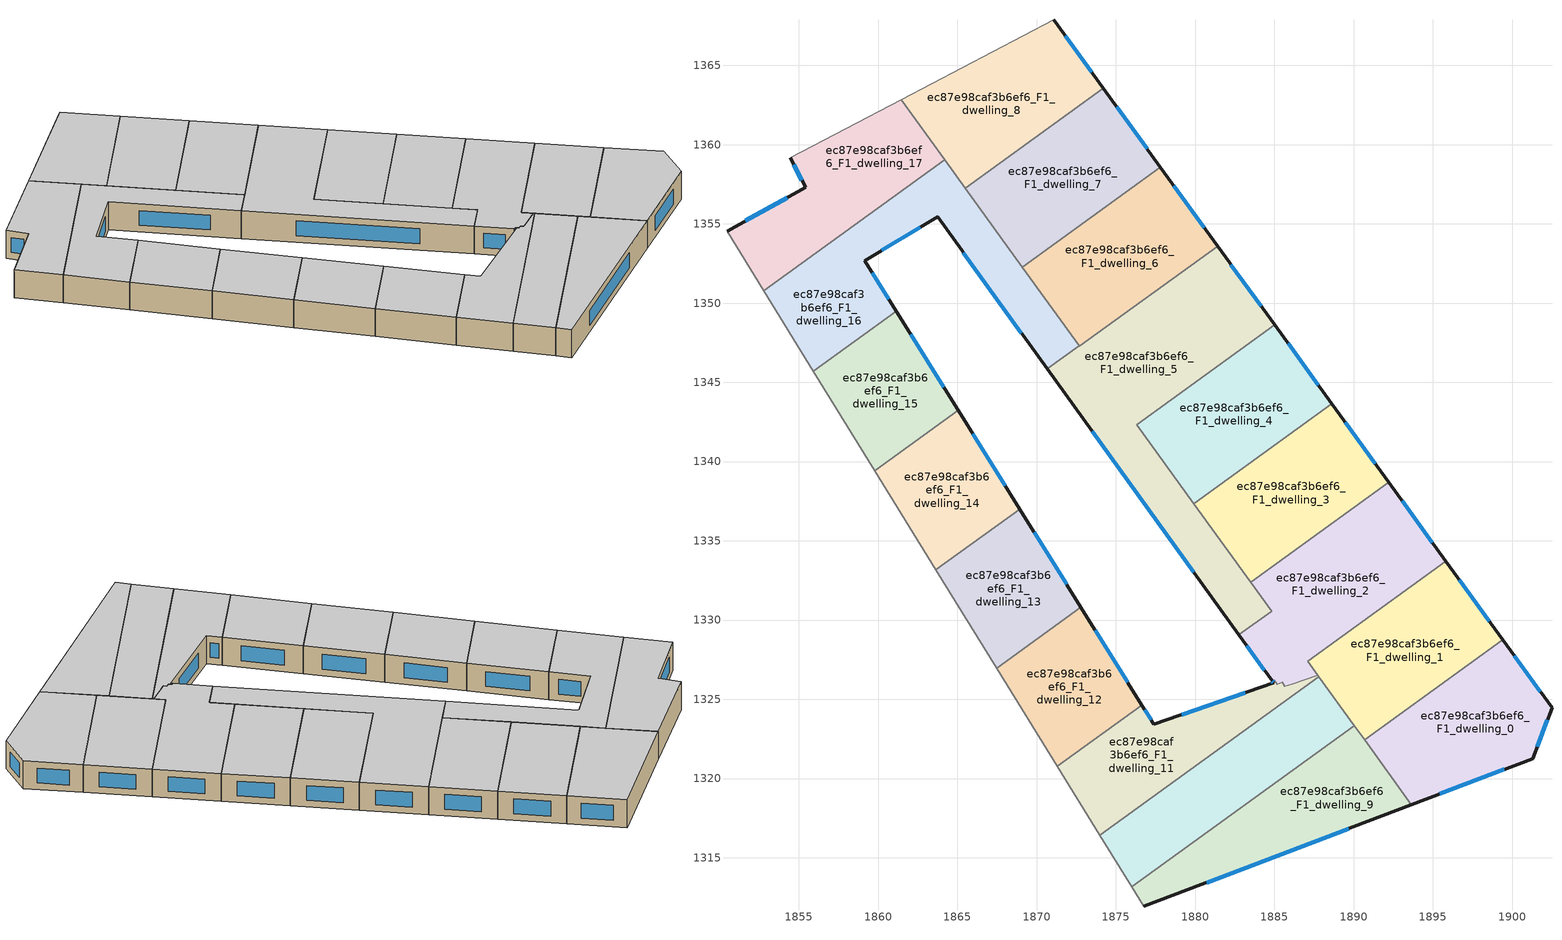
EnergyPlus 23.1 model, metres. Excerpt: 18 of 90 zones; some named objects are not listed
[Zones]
ec87e98caf3b6ef6_F1_dwelling_0
 floor to ec87e98caf3b6ef6_F0_dwelling_0 (EU_floor_Construction): 1899.42,1328.74 1902.52,1324.46 1901.3,1321.26 1893.65,1318.35 1890.7,1322.43 z3
 wall outside (EU_wall_Construction): 1893.65,1318.35 1901.3,1321.26 1902.52,1324.46 1899.42,1328.74 z3:6
 wall to ec87e98caf3b6ef6_F1_dwelling_1 (EU_wall_Construction): 1899.42,1328.74 1890.7,1322.43 z3:6
 wall to ec87e98caf3b6ef6_F1_dwelling_9 (EU_wall_Construction): 1890.7,1322.43 1893.65,1318.35 z3:6
 window (EU_Window_Construction): 1901.79,1325.46 1900.15,1327.74 / 1901.59,1322.01 1902.24,1323.71 / 1895.45,1319.04 1899.5,1320.58 z3.7:5.3
 ceiling to ec87e98caf3b6ef6_F2_dwelling_0 (EU_floor_Construction): 1901.3,1321.26 1902.52,1324.46 1899.42,1328.74 1890.7,1322.43 1893.65,1318.35 z6
ec87e98caf3b6ef6_F1_dwelling_1
 floor to ec87e98caf3b6ef6_F0_dwelling_1 (EU_floor_Construction): 1895.82,1333.71 1899.42,1328.74 1890.7,1322.43 1887.1,1327.4 z3
 wall outside (EU_wall_Construction): 1899.42,1328.74 1895.82,1333.71 z3:6
 wall to ec87e98caf3b6ef6_F1_dwelling_2 (EU_wall_Construction): 1895.82,1333.71 1887.1,1327.4 1887.73,1326.53 z3:6
 wall to ec87e98caf3b6ef6_F1_dwelling_10 (EU_wall_Construction): 1887.8,1326.44 1890.06,1323.33 z3:6
 wall to ec87e98caf3b6ef6_F1_dwelling_11 (EU_wall_Construction): 1887.73,1326.53 1887.8,1326.44 z3:6
 wall to ec87e98caf3b6ef6_F1_dwelling_9 (EU_wall_Construction): 1890.05,1323.33 1890.7,1322.43 z3:6
 window (EU_Window_Construction): 1898.57,1329.91 1896.67,1332.55 z3.7:5.3
 ceiling to ec87e98caf3b6ef6_F2_dwelling_1 (EU_floor_Construction): 1899.42,1328.74 1895.82,1333.71 1887.1,1327.4 1890.7,1322.43 z6
ec87e98caf3b6ef6_F1_dwelling_10
 floor to ec87e98caf3b6ef6_F0_dwelling_10 (EU_floor_Construction): 1887.8,1326.43 1890.05,1323.33 1876.01,1313.16 1873.99,1316.44 z3
 wall to ec87e98caf3b6ef6_F1_dwelling_11 (EU_wall_Construction): 1887.8,1326.43 1873.99,1316.44 z3:6
 wall to ec87e98caf3b6ef6_F1_dwelling_9 (EU_wall_Construction): 1876.01,1313.16 1890.05,1323.33 z3:6
 wall adiabatic (EU_wall_Construction): 1873.99,1316.44 1876.01,1313.16 z3:6
 ceiling to ec87e98caf3b6ef6_F2_dwelling_10 (EU_floor_Construction): 1890.05,1323.33 1887.8,1326.43 1873.99,1316.44 1876.01,1313.16 z6
ec87e98caf3b6ef6_F1_dwelling_11
 floor to ec87e98caf3b6ef6_F0_dwelling_11 (EU_floor_Construction): 1887.73,1326.53 1887.8,1326.43 1873.99,1316.44 1871.31,1320.77 1876.65,1324.63 1877.4,1323.42 1884.95,1326.04 1884.86,1326.16 1885.01,1326.21 1885.19,1325.96 1885.49,1326.06 1885.67,1325.81 1886.1,1325.96 z3
 wall outside (EU_wall_Construction): 1884.86,1326.16 1884.95,1326.04 1877.4,1323.42 1876.65,1324.63 z3:6
 wall to ec87e98caf3b6ef6_F1_dwelling_2 (EU_wall_Construction): 1887.73,1326.53 1886.1,1325.96 1885.67,1325.81 1885.49,1326.06 1885.19,1325.96 1885.01,1326.21 1884.86,1326.16 z3:6
 wall adiabatic (EU_wall_Construction): 1871.31,1320.77 1873.99,1316.44 z3:6
 wall to ec87e98caf3b6ef6_F1_dwelling_12 (EU_wall_Construction): 1876.65,1324.63 1871.31,1320.77 z3:6
 window (EU_Window_Construction): 1883.18,1325.42 1879.18,1324.04 / 1884.88,1326.13 1884.93,1326.07 / 1877.23,1323.71 1876.83,1324.35 z3.7:5.3
 ceiling to ec87e98caf3b6ef6_F2_dwelling_11 (EU_floor_Construction): 1885.67,1325.81 1885.49,1326.06 1885.19,1325.96 1885.01,1326.21 1884.86,1326.16 1884.95,1326.04 1877.4,1323.42 1876.65,1324.63 1871.31,1320.77 1873.99,1316.44 1887.8,1326.43 1887.73,1326.53 1886.1,1325.96 z6
ec87e98caf3b6ef6_F1_dwelling_12
 floor to ec87e98caf3b6ef6_F0_dwelling_12 (EU_floor_Construction): 1872.8,1330.8 1876.65,1324.63 1871.31,1320.77 1867.49,1326.96 z3
 wall outside (EU_wall_Construction): 1876.65,1324.63 1872.8,1330.8 z3:6
 wall adiabatic (EU_wall_Construction): 1867.49,1326.96 1871.31,1320.77 z3:6
 wall to ec87e98caf3b6ef6_F1_dwelling_13 (EU_wall_Construction): 1872.8,1330.8 1867.49,1326.96 z3:6
 window (EU_Window_Construction): 1875.75,1326.08 1873.71,1329.35 z3.7:5.3
 ceiling to ec87e98caf3b6ef6_F2_dwelling_12 (EU_floor_Construction): 1876.65,1324.63 1872.8,1330.8 1867.49,1326.96 1871.31,1320.77 z6
ec87e98caf3b6ef6_F1_dwelling_13
 floor to ec87e98caf3b6ef6_F0_dwelling_13 (EU_floor_Construction): 1868.94,1337 1872.8,1330.8 1867.49,1326.96 1863.65,1333.18 z3
 wall outside (EU_wall_Construction): 1872.8,1330.8 1868.94,1337 z3:6
 wall adiabatic (EU_wall_Construction): 1863.65,1333.18 1867.49,1326.96 z3:6
 wall to ec87e98caf3b6ef6_F1_dwelling_14 (EU_wall_Construction): 1868.94,1337 1863.65,1333.18 z3:6
 window (EU_Window_Construction): 1871.89,1332.26 1869.84,1335.55 z3.7:5.3
 ceiling to ec87e98caf3b6ef6_F2_dwelling_13 (EU_floor_Construction): 1872.8,1330.8 1868.94,1337 1863.65,1333.18 1867.49,1326.96 z6
ec87e98caf3b6ef6_F1_dwelling_14
 floor to ec87e98caf3b6ef6_F0_dwelling_14 (EU_floor_Construction): 1865.05,1343.23 1868.94,1337 1863.65,1333.18 1859.79,1339.43 z3
 wall outside (EU_wall_Construction): 1868.94,1337 1865.05,1343.23 z3:6
 wall adiabatic (EU_wall_Construction): 1859.79,1339.43 1863.65,1333.18 z3:6
 wall to ec87e98caf3b6ef6_F1_dwelling_15 (EU_wall_Construction): 1865.05,1343.23 1859.79,1339.43 z3:6
 window (EU_Window_Construction): 1868.02,1338.47 1865.96,1341.77 z3.7:5.3
 ceiling to ec87e98caf3b6ef6_F2_dwelling_14 (EU_floor_Construction): 1868.94,1337 1865.05,1343.23 1859.79,1339.43 1863.65,1333.18 z6
ec87e98caf3b6ef6_F1_dwelling_15
 floor to ec87e98caf3b6ef6_F0_dwelling_15 (EU_floor_Construction): 1861.14,1349.5 1865.05,1343.23 1859.79,1339.43 1855.91,1345.71 z3
 wall outside (EU_wall_Construction): 1865.05,1343.23 1861.14,1349.5 z3:6
 wall adiabatic (EU_wall_Construction): 1855.91,1345.71 1859.79,1339.43 z3:6
 wall to ec87e98caf3b6ef6_F1_dwelling_16 (EU_wall_Construction): 1861.14,1349.5 1855.91,1345.71 z3:6
 window (EU_Window_Construction): 1864.13,1344.71 1862.06,1348.03 z3.7:5.3
 ceiling to ec87e98caf3b6ef6_F2_dwelling_15 (EU_floor_Construction): 1865.05,1343.23 1861.14,1349.5 1855.91,1345.71 1859.79,1339.43 z6
ec87e98caf3b6ef6_F1_dwelling_16
 floor to ec87e98caf3b6ef6_F0_dwelling_16 (EU_floor_Construction): 1864.19,1359.06 1872.7,1347.31 1870.67,1345.84 1863.75,1355.44 1859.16,1352.67 1861.14,1349.5 1855.91,1345.71 1852.77,1350.79 z3
 wall outside (EU_wall_Construction): 1861.14,1349.5 1859.16,1352.67 1863.75,1355.44 1870.67,1345.84 z3:6
 wall adiabatic (EU_wall_Construction): 1852.77,1350.79 1855.91,1345.71 z3:6
 wall to ec87e98caf3b6ef6_F1_dwelling_17 (EU_wall_Construction): 1864.19,1359.06 1852.77,1350.79 z3:6
 wall to ec87e98caf3b6ef6_F1_dwelling_5 (EU_wall_Construction): 1870.67,1345.84 1872.7,1347.31 z3:6
 wall to ec87e98caf3b6ef6_F1_dwelling_7 (EU_wall_Construction): 1869.11,1352.27 1865.51,1357.24 z3:6
 wall to ec87e98caf3b6ef6_F1_dwelling_8 (EU_wall_Construction): 1865.51,1357.24 1864.19,1359.06 z3:6
 wall to ec87e98caf3b6ef6_F1_dwelling_6 (EU_wall_Construction): 1872.7,1347.31 1869.11,1352.27 z3:6
 window (EU_Window_Construction): 1860.24,1353.32 1862.67,1354.79 / 1860.68,1350.24 1859.63,1351.93 / 1865.38,1353.19 1869.05,1348.1 z3.7:5.3
 ceiling to ec87e98caf3b6ef6_F2_dwelling_16 (EU_floor_Construction): 1872.7,1347.31 1864.19,1359.06 1852.77,1350.79 1855.91,1345.71 1861.14,1349.5 1859.16,1352.67 1863.75,1355.44 1870.67,1345.84 z6
ec87e98caf3b6ef6_F1_dwelling_17
 floor to ec87e98caf3b6ef6_F0_dwelling_17 (EU_floor_Construction): 1861.45,1362.84 1864.19,1359.06 1852.77,1350.79 1850.47,1354.53 1855.43,1357.32 1854.45,1359.16 z3
 wall outside (EU_wall_Construction): 1854.45,1359.16 1855.43,1357.32 1850.47,1354.53 z3:6
 wall adiabatic (EU_wall_Construction): 1861.45,1362.84 1854.45,1359.16 / 1850.47,1354.53 1852.77,1350.79 z3:6
 wall to ec87e98caf3b6ef6_F1_dwelling_8 (EU_wall_Construction): 1864.19,1359.06 1861.45,1362.84 z3:6
 window (EU_Window_Construction): 1854.26,1356.66 1851.63,1355.18 / 1854.68,1358.73 1855.2,1357.75 z3.7:5.3
 ceiling to ec87e98caf3b6ef6_F2_dwelling_17 (EU_floor_Construction): 1864.19,1359.06 1861.45,1362.84 1854.45,1359.16 1855.43,1357.32 1850.47,1354.53 1852.77,1350.79 z6
ec87e98caf3b6ef6_F1_dwelling_2
 floor to ec87e98caf3b6ef6_F0_dwelling_2 (EU_floor_Construction): 1892.22,1338.68 1895.82,1333.71 1887.1,1327.4 1887.73,1326.53 1886.1,1325.96 1885.67,1325.81 1885.49,1326.06 1885.19,1325.96 1885.01,1326.21 1884.86,1326.16 1882.77,1329.06 1884.83,1330.55 1883.51,1332.38 z3
 wall outside (EU_wall_Construction): 1882.77,1329.06 1884.86,1326.16 / 1895.82,1333.71 1892.22,1338.68 z3:6
 wall to ec87e98caf3b6ef6_F1_dwelling_5 (EU_wall_Construction): 1883.51,1332.38 1884.83,1330.55 1882.77,1329.06 z3:6
 wall to ec87e98caf3b6ef6_F1_dwelling_3 (EU_wall_Construction): 1892.22,1338.68 1883.51,1332.38 z3:6
 window (EU_Window_Construction): 1883.26,1328.38 1884.37,1326.84 / 1894.97,1334.88 1893.07,1337.52 z3.7:5.3
 ceiling to ec87e98caf3b6ef6_F2_dwelling_2 (EU_floor_Construction): 1895.82,1333.71 1892.22,1338.68 1883.51,1332.38 1884.83,1330.55 1882.77,1329.06 1884.86,1326.16 1885.01,1326.21 1885.19,1325.96 1885.49,1326.06 1885.67,1325.81 1886.1,1325.96 1887.73,1326.53 1887.1,1327.4 z6
ec87e98caf3b6ef6_F1_dwelling_3
 floor to ec87e98caf3b6ef6_F0_dwelling_3 (EU_floor_Construction): 1888.62,1343.66 1892.22,1338.68 1883.51,1332.38 1879.91,1337.35 z3
 wall outside (EU_wall_Construction): 1892.22,1338.68 1888.62,1343.66 z3:6
 wall to ec87e98caf3b6ef6_F1_dwelling_4 (EU_wall_Construction): 1888.62,1343.66 1879.91,1337.35 z3:6
 wall to ec87e98caf3b6ef6_F1_dwelling_5 (EU_wall_Construction): 1879.91,1337.35 1883.5,1332.38 z3:6
 window (EU_Window_Construction): 1891.37,1339.85 1889.47,1342.49 z3.7:5.3
 ceiling to ec87e98caf3b6ef6_F2_dwelling_3 (EU_floor_Construction): 1892.22,1338.68 1888.62,1343.66 1879.91,1337.35 1883.51,1332.38 z6
ec87e98caf3b6ef6_F1_dwelling_4
 floor to ec87e98caf3b6ef6_F0_dwelling_4 (EU_floor_Construction): 1885.02,1348.63 1888.62,1343.66 1879.91,1337.35 1876.31,1342.32 z3
 wall outside (EU_wall_Construction): 1888.62,1343.66 1885.02,1348.63 z3:6
 wall to ec87e98caf3b6ef6_F1_dwelling_5 (EU_wall_Construction): 1885.02,1348.63 1876.31,1342.32 1879.91,1337.35 z3:6
 window (EU_Window_Construction): 1887.78,1344.82 1885.87,1347.46 z3.7:5.3
 ceiling to ec87e98caf3b6ef6_F2_dwelling_4 (EU_floor_Construction): 1888.62,1343.66 1885.02,1348.63 1876.31,1342.32 1879.91,1337.35 z6
ec87e98caf3b6ef6_F1_dwelling_5
 floor to ec87e98caf3b6ef6_F0_dwelling_5 (EU_floor_Construction): 1881.42,1353.6 1885.02,1348.63 1876.31,1342.32 1884.83,1330.55 1882.77,1329.06 1870.67,1345.84 1872.7,1347.31 1872.71,1347.29 z3
 wall outside (EU_wall_Construction): 1885.02,1348.63 1881.42,1353.6 / 1870.67,1345.84 1882.77,1329.06 z3:6
 wall to ec87e98caf3b6ef6_F1_dwelling_6 (EU_wall_Construction): 1881.42,1353.6 1872.71,1347.29 1872.7,1347.31 z3:6
 window (EU_Window_Construction): 1884.18,1349.79 1882.27,1352.43 / 1873.51,1341.9 1879.93,1333 z3.7:5.3
 ceiling to ec87e98caf3b6ef6_F2_dwelling_5 (EU_floor_Construction): 1884.83,1330.55 1876.31,1342.32 1885.02,1348.63 1881.42,1353.6 1872.71,1347.29 1872.7,1347.31 1870.67,1345.84 1882.77,1329.06 z6
ec87e98caf3b6ef6_F1_dwelling_6
 floor to ec87e98caf3b6ef6_F0_dwelling_6 (EU_floor_Construction): 1877.82,1358.57 1881.42,1353.6 1872.71,1347.29 1869.11,1352.27 z3
 wall outside (EU_wall_Construction): 1881.42,1353.6 1877.82,1358.57 z3:6
 wall to ec87e98caf3b6ef6_F1_dwelling_7 (EU_wall_Construction): 1877.82,1358.57 1869.11,1352.27 z3:6
 window (EU_Window_Construction): 1880.57,1354.77 1878.66,1357.4 z3.7:5.3
 ceiling to ec87e98caf3b6ef6_F2_dwelling_6 (EU_floor_Construction): 1881.42,1353.6 1877.82,1358.57 1869.11,1352.27 1872.71,1347.29 z6
ec87e98caf3b6ef6_F1_dwelling_7
 floor to ec87e98caf3b6ef6_F0_dwelling_7 (EU_floor_Construction): 1874.22,1363.54 1877.82,1358.57 1869.11,1352.27 1865.51,1357.24 z3
 wall outside (EU_wall_Construction): 1877.82,1358.57 1874.22,1363.54 z3:6
 wall to ec87e98caf3b6ef6_F1_dwelling_8 (EU_wall_Construction): 1874.22,1363.54 1865.51,1357.24 z3:6
 window (EU_Window_Construction): 1876.97,1359.74 1875.06,1362.38 z3.7:5.3
 ceiling to ec87e98caf3b6ef6_F2_dwelling_7 (EU_floor_Construction): 1877.82,1358.57 1874.22,1363.54 1865.51,1357.24 1869.11,1352.27 z6
ec87e98caf3b6ef6_F1_dwelling_8
 floor to ec87e98caf3b6ef6_F0_dwelling_8 (EU_floor_Construction): 1871.07,1367.89 1874.22,1363.54 1865.51,1357.24 1861.45,1362.84 z3
 wall outside (EU_wall_Construction): 1874.22,1363.54 1871.07,1367.89 z3:6
 wall adiabatic (EU_wall_Construction): 1871.07,1367.89 1861.45,1362.84 z3:6
 window (EU_Window_Construction): 1873.48,1364.57 1871.81,1366.87 z3.7:5.3
 ceiling to ec87e98caf3b6ef6_F2_dwelling_8 (EU_floor_Construction): 1874.22,1363.54 1871.07,1367.89 1861.45,1362.84 1865.51,1357.24 z6
ec87e98caf3b6ef6_F1_dwelling_9
 floor to ec87e98caf3b6ef6_F0_dwelling_9 (EU_floor_Construction): 1890.05,1323.33 1893.65,1318.35 1876.77,1311.93 1876.01,1313.16 z3
 wall outside (EU_wall_Construction): 1876.77,1311.93 1893.65,1318.35 z3:6
 wall adiabatic (EU_wall_Construction): 1876.01,1313.16 1876.77,1311.93 z3:6
 window (EU_Window_Construction): 1880.74,1313.44 1889.69,1316.84 z3.7:5.3
 ceiling to ec87e98caf3b6ef6_F2_dwelling_9 (EU_floor_Construction): 1893.65,1318.35 1890.05,1323.33 1876.01,1313.16 1876.77,1311.93 z6
[Building]
EU S2 Campaign: North Axis=0; Terrain=City; Solar Distribution=FullExterior
[Site:Location]
Budapest.Ferenc.Liszt.Intl.AP: Latitude=47.437; Longitude=19.256; Time Zone=1; Elevation=185
[SizingPeriod:WeatherFileDays]
AnnualSizingPeriod: Begin Month=1; Begin Day of Month=1; End Month=12; End Day of Month=31; Day of Week for Start Day=Monday; Use Weather File Daylight Saving Period=No; Use Weather File Rain and Snow Indicators=No
[MATERIAL]
EU_InternalMass_Material: Roughness=MediumRough; Thickness=0.1; Conductivity=1; Density=1800; Specific Heat=900; Thermal Absorptance=0.9; Solar Absorptance=0.7; Visible Absorptance=0.7
[MATERIAL:NOMASS] Roughness=MediumRough; Thermal Absorptance=0.9; Solar Absorptance=0.7; Visible Absorptance=0.7
Name | Thermal Resistance
EU_wall_NoMass | 0.832559
EU_floor_NoMass | 0.872794
[WINDOWMATERIAL:SIMPLEGLAZINGSYSTEM]
EU_Window_SimpleGlazing: UFactor=2.79869; Solar Heat Gain Coefficient=0.75; Visible Transmittance=0.75
[CONSTRUCTION]
EU_wall_Construction: EU_wall_NoMass
EU_floor_Construction: EU_floor_NoMass
EU_Window_Construction: EU_Window_SimpleGlazing
EU_InternalMass_Construction: EU_InternalMass_Material
[ZONE] Type=1; Multiplier=1; Ceiling Height=autocalculate; Floor Area=autocalculate; Part of Total Floor Area=Yes
Name | Volume
ec87e98caf3b6ef6_F1_dwelling_0 | 198.075
ec87e98caf3b6ef6_F1_dwelling_1 | 198.097
ec87e98caf3b6ef6_F1_dwelling_10 | 198.062
ec87e98caf3b6ef6_F1_dwelling_11 | 163.71
ec87e98caf3b6ef6_F1_dwelling_12 | 143.034
ec87e98caf3b6ef6_F1_dwelling_13 | 143.03
ec87e98caf3b6ef6_F1_dwelling_14 | 143.071
ec87e98caf3b6ef6_F1_dwelling_15 | 143.099
ec87e98caf3b6ef6_F1_dwelling_16 | 261.92
ec87e98caf3b6ef6_F1_dwelling_17 | 198.087
ec87e98caf3b6ef6_F1_dwelling_2 | 232.455
ec87e98caf3b6ef6_F1_dwelling_3 | 198.093
ec87e98caf3b6ef6_F1_dwelling_4 | 198.084
ec87e98caf3b6ef6_F1_dwelling_5 | 354.349
ec87e98caf3b6ef6_F1_dwelling_6 | 198.079
ec87e98caf3b6ef6_F1_dwelling_7 | 198.101
ec87e98caf3b6ef6_F1_dwelling_8 | 198.094
ec87e98caf3b6ef6_F1_dwelling_9 | 198.104
[INTERNALMASS] Construction=EU_InternalMass_Construction
Name | Zone or ZoneList | Surface Area
ec87e98caf3b6ef6_F1_dwelling_0_EU_InternalMass | ec87e98caf3b6ef6_F1_dwelling_0 | 66.0253
ec87e98caf3b6ef6_F1_dwelling_1_EU_InternalMass | ec87e98caf3b6ef6_F1_dwelling_1 | 66.0325
ec87e98caf3b6ef6_F1_dwelling_2_EU_InternalMass | ec87e98caf3b6ef6_F1_dwelling_2 | 77.4875
ec87e98caf3b6ef6_F1_dwelling_3_EU_InternalMass | ec87e98caf3b6ef6_F1_dwelling_3 | 66.0309
ec87e98caf3b6ef6_F1_dwelling_4_EU_InternalMass | ec87e98caf3b6ef6_F1_dwelling_4 | 66.028
ec87e98caf3b6ef6_F1_dwelling_5_EU_InternalMass | ec87e98caf3b6ef6_F1_dwelling_5 | 118.117
ec87e98caf3b6ef6_F1_dwelling_6_EU_InternalMass | ec87e98caf3b6ef6_F1_dwelling_6 | 66.0264
ec87e98caf3b6ef6_F1_dwelling_7_EU_InternalMass | ec87e98caf3b6ef6_F1_dwelling_7 | 66.0335
ec87e98caf3b6ef6_F1_dwelling_8_EU_InternalMass | ec87e98caf3b6ef6_F1_dwelling_8 | 66.0313
ec87e98caf3b6ef6_F1_dwelling_9_EU_InternalMass | ec87e98caf3b6ef6_F1_dwelling_9 | 66.0374
ec87e98caf3b6ef6_F1_dwelling_10_EU_InternalMass | ec87e98caf3b6ef6_F1_dwelling_10 | 66.0205
ec87e98caf3b6ef6_F1_dwelling_11_EU_InternalMass | ec87e98caf3b6ef6_F1_dwelling_11 | 54.5689
ec87e98caf3b6ef6_F1_dwelling_12_EU_InternalMass | ec87e98caf3b6ef6_F1_dwelling_12 | 47.6778
ec87e98caf3b6ef6_F1_dwelling_13_EU_InternalMass | ec87e98caf3b6ef6_F1_dwelling_13 | 47.6768
ec87e98caf3b6ef6_F1_dwelling_14_EU_InternalMass | ec87e98caf3b6ef6_F1_dwelling_14 | 47.6903
ec87e98caf3b6ef6_F1_dwelling_15_EU_InternalMass | ec87e98caf3b6ef6_F1_dwelling_15 | 47.6997
ec87e98caf3b6ef6_F1_dwelling_16_EU_InternalMass | ec87e98caf3b6ef6_F1_dwelling_16 | 87.3117
ec87e98caf3b6ef6_F1_dwelling_17_EU_InternalMass | ec87e98caf3b6ef6_F1_dwelling_17 | 66.0289
[OTHEREQUIPMENT] Fuel Type=Electricity; Design Level Calculation Method=Watts/Area; Power per Zone Floor Area=1; Fraction Latent=0; Fraction Radiant=0; Fraction Lost=0; Carbon Dioxide Generation Rate=0; EndUse Subcategory=EU_Step8_InternalGains
Name | Zone or ZoneList or Space or SpaceList | Schedule
EU_Step8_InternalGain_ec87e98caf3b6ef6_F1_dwelling_0_f000 | ec87e98caf3b6ef6_F1_dwelling_0 | EU_Step8_GainSchedule_ec87e98caf3b6ef6_F1_dwelling_0_f000
EU_Step8_InternalGain_ec87e98caf3b6ef6_F1_dwelling_1_f000 | ec87e98caf3b6ef6_F1_dwelling_1 | EU_Step8_GainSchedule_ec87e98caf3b6ef6_F1_dwelling_1_f000
EU_Step8_InternalGain_ec87e98caf3b6ef6_F1_dwelling_2_f000 | ec87e98caf3b6ef6_F1_dwelling_2 | EU_Step8_GainSchedule_ec87e98caf3b6ef6_F1_dwelling_2_f000
EU_Step8_InternalGain_ec87e98caf3b6ef6_F1_dwelling_3_f000 | ec87e98caf3b6ef6_F1_dwelling_3 | EU_Step8_GainSchedule_ec87e98caf3b6ef6_F1_dwelling_3_f000
EU_Step8_InternalGain_ec87e98caf3b6ef6_F1_dwelling_4_f000 | ec87e98caf3b6ef6_F1_dwelling_4 | EU_Step8_GainSchedule_ec87e98caf3b6ef6_F1_dwelling_4_f000
EU_Step8_InternalGain_ec87e98caf3b6ef6_F1_dwelling_5_f000 | ec87e98caf3b6ef6_F1_dwelling_5 | EU_Step8_GainSchedule_ec87e98caf3b6ef6_F1_dwelling_5_f000
EU_Step8_InternalGain_ec87e98caf3b6ef6_F1_dwelling_6_f000 | ec87e98caf3b6ef6_F1_dwelling_6 | EU_Step8_GainSchedule_ec87e98caf3b6ef6_F1_dwelling_6_f000
EU_Step8_InternalGain_ec87e98caf3b6ef6_F1_dwelling_7_f000 | ec87e98caf3b6ef6_F1_dwelling_7 | EU_Step8_GainSchedule_ec87e98caf3b6ef6_F1_dwelling_7_f000
EU_Step8_InternalGain_ec87e98caf3b6ef6_F1_dwelling_8_f000 | ec87e98caf3b6ef6_F1_dwelling_8 | EU_Step8_GainSchedule_ec87e98caf3b6ef6_F1_dwelling_8_f000
EU_Step8_InternalGain_ec87e98caf3b6ef6_F1_dwelling_9_f000 | ec87e98caf3b6ef6_F1_dwelling_9 | EU_Step8_GainSchedule_ec87e98caf3b6ef6_F1_dwelling_9_f000
EU_Step8_InternalGain_ec87e98caf3b6ef6_F1_dwelling_10_f000 | ec87e98caf3b6ef6_F1_dwelling_10 | EU_Step8_GainSchedule_ec87e98caf3b6ef6_F1_dwelling_10_f000
EU_Step8_InternalGain_ec87e98caf3b6ef6_F1_dwelling_11_f000 | ec87e98caf3b6ef6_F1_dwelling_11 | EU_Step8_GainSchedule_ec87e98caf3b6ef6_F1_dwelling_11_f000
EU_Step8_InternalGain_ec87e98caf3b6ef6_F1_dwelling_12_f000 | ec87e98caf3b6ef6_F1_dwelling_12 | EU_Step8_GainSchedule_ec87e98caf3b6ef6_F1_dwelling_12_f000
EU_Step8_InternalGain_ec87e98caf3b6ef6_F1_dwelling_13_f000 | ec87e98caf3b6ef6_F1_dwelling_13 | EU_Step8_GainSchedule_ec87e98caf3b6ef6_F1_dwelling_13_f000
EU_Step8_InternalGain_ec87e98caf3b6ef6_F1_dwelling_14_f000 | ec87e98caf3b6ef6_F1_dwelling_14 | EU_Step8_GainSchedule_ec87e98caf3b6ef6_F1_dwelling_14_f000
EU_Step8_InternalGain_ec87e98caf3b6ef6_F1_dwelling_15_f000 | ec87e98caf3b6ef6_F1_dwelling_15 | EU_Step8_GainSchedule_ec87e98caf3b6ef6_F1_dwelling_15_f000
EU_Step8_InternalGain_ec87e98caf3b6ef6_F1_dwelling_16_f000 | ec87e98caf3b6ef6_F1_dwelling_16 | EU_Step8_GainSchedule_ec87e98caf3b6ef6_F1_dwelling_16_f000
EU_Step8_InternalGain_ec87e98caf3b6ef6_F1_dwelling_17_f000 | ec87e98caf3b6ef6_F1_dwelling_17 | EU_Step8_GainSchedule_ec87e98caf3b6ef6_F1_dwelling_17_f000
[ZONEVENTILATION:DESIGNFLOWRATE] Schedule=EU_AlwaysOn; Design Flow Rate Calculation Method=AirChanges/Hour; Air Changes per Hour=0.475469; Ventilation Type=Natural; Fan Pressure Rise=0; Fan Total Efficiency=1; Constant Term Coefficient=1; Temperature Term Coefficient=0; Velocity Term Coefficient=0; Velocity Squared Term Coefficient=0; Minimum Indoor Temperature=-100; Maximum Indoor Temperature=100; Delta Temperature=-100; Minimum Outdoor Temperature=-100; Maximum Outdoor Temperature=100; Maximum Wind Speed=40
Name | Zone or ZoneList or Space or SpaceList
EU_ConstantAir_ec87e98caf3b6ef6_F1_dwelling_0 | ec87e98caf3b6ef6_F1_dwelling_0
EU_ConstantAir_ec87e98caf3b6ef6_F1_dwelling_1 | ec87e98caf3b6ef6_F1_dwelling_1
EU_ConstantAir_ec87e98caf3b6ef6_F1_dwelling_2 | ec87e98caf3b6ef6_F1_dwelling_2
EU_ConstantAir_ec87e98caf3b6ef6_F1_dwelling_3 | ec87e98caf3b6ef6_F1_dwelling_3
EU_ConstantAir_ec87e98caf3b6ef6_F1_dwelling_4 | ec87e98caf3b6ef6_F1_dwelling_4
EU_ConstantAir_ec87e98caf3b6ef6_F1_dwelling_5 | ec87e98caf3b6ef6_F1_dwelling_5
EU_ConstantAir_ec87e98caf3b6ef6_F1_dwelling_6 | ec87e98caf3b6ef6_F1_dwelling_6
EU_ConstantAir_ec87e98caf3b6ef6_F1_dwelling_7 | ec87e98caf3b6ef6_F1_dwelling_7
EU_ConstantAir_ec87e98caf3b6ef6_F1_dwelling_8 | ec87e98caf3b6ef6_F1_dwelling_8
EU_ConstantAir_ec87e98caf3b6ef6_F1_dwelling_9 | ec87e98caf3b6ef6_F1_dwelling_9
EU_ConstantAir_ec87e98caf3b6ef6_F1_dwelling_10 | ec87e98caf3b6ef6_F1_dwelling_10
EU_ConstantAir_ec87e98caf3b6ef6_F1_dwelling_11 | ec87e98caf3b6ef6_F1_dwelling_11
EU_ConstantAir_ec87e98caf3b6ef6_F1_dwelling_12 | ec87e98caf3b6ef6_F1_dwelling_12
EU_ConstantAir_ec87e98caf3b6ef6_F1_dwelling_13 | ec87e98caf3b6ef6_F1_dwelling_13
EU_ConstantAir_ec87e98caf3b6ef6_F1_dwelling_14 | ec87e98caf3b6ef6_F1_dwelling_14
EU_ConstantAir_ec87e98caf3b6ef6_F1_dwelling_15 | ec87e98caf3b6ef6_F1_dwelling_15
EU_ConstantAir_ec87e98caf3b6ef6_F1_dwelling_16 | ec87e98caf3b6ef6_F1_dwelling_16
EU_ConstantAir_ec87e98caf3b6ef6_F1_dwelling_17 | ec87e98caf3b6ef6_F1_dwelling_17
[HVACTEMPLATE:ZONE:IDEALLOADSAIRSYSTEM] System Availability Schedule=EU_AlwaysOn; Maximum Heating Supply Air Temperature=50; Minimum Cooling Supply Air Temperature=13; Maximum Heating Supply Air Humidity Ratio=0.0156; Minimum Cooling Supply Air Humidity Ratio=0.0077; Heating Limit=NoLimit; Cooling Limit=NoLimit; Heating Availability Schedule=EU_AlwaysOn; Cooling Availability Schedule=EU_CoolingOff; Dehumidification Control Type=ConstantSensibleHeatRatio; Cooling Sensible Heat Ratio=0.7; Dehumidification Setpoint=60; Humidification Control Type=None; Humidification Setpoint=30; Outdoor Air Method=None; Outdoor Air Flow Rate per Person=0.00944; Outdoor Air Flow Rate per Zone Floor Area=0; Outdoor Air Flow Rate per Zone=0; Demand Controlled Ventilation Type=None; Outdoor Air Economizer Type=NoEconomizer; Heat Recovery Type=None; Sensible Heat Recovery Effectiveness=0.7; Latent Heat Recovery Effectiveness=0.65
Name | Template Thermostat
ec87e98caf3b6ef6_F1_dwelling_0 | EU_HeatOnly_ec87e98caf3b6ef6_F1_dwelling_0
ec87e98caf3b6ef6_F1_dwelling_1 | EU_HeatOnly_ec87e98caf3b6ef6_F1_dwelling_1
ec87e98caf3b6ef6_F1_dwelling_2 | EU_HeatOnly_ec87e98caf3b6ef6_F1_dwelling_2
ec87e98caf3b6ef6_F1_dwelling_3 | EU_HeatOnly_ec87e98caf3b6ef6_F1_dwelling_3
ec87e98caf3b6ef6_F1_dwelling_4 | EU_HeatOnly_ec87e98caf3b6ef6_F1_dwelling_4
ec87e98caf3b6ef6_F1_dwelling_5 | EU_HeatOnly_ec87e98caf3b6ef6_F1_dwelling_5
ec87e98caf3b6ef6_F1_dwelling_6 | EU_HeatOnly_ec87e98caf3b6ef6_F1_dwelling_6
ec87e98caf3b6ef6_F1_dwelling_7 | EU_HeatOnly_ec87e98caf3b6ef6_F1_dwelling_7
ec87e98caf3b6ef6_F1_dwelling_8 | EU_HeatOnly_ec87e98caf3b6ef6_F1_dwelling_8
ec87e98caf3b6ef6_F1_dwelling_9 | EU_HeatOnly_ec87e98caf3b6ef6_F1_dwelling_9
ec87e98caf3b6ef6_F1_dwelling_10 | EU_HeatOnly_ec87e98caf3b6ef6_F1_dwelling_10
ec87e98caf3b6ef6_F1_dwelling_11 | EU_HeatOnly_ec87e98caf3b6ef6_F1_dwelling_11
ec87e98caf3b6ef6_F1_dwelling_12 | EU_HeatOnly_ec87e98caf3b6ef6_F1_dwelling_12
ec87e98caf3b6ef6_F1_dwelling_13 | EU_HeatOnly_ec87e98caf3b6ef6_F1_dwelling_13
ec87e98caf3b6ef6_F1_dwelling_14 | EU_HeatOnly_ec87e98caf3b6ef6_F1_dwelling_14
ec87e98caf3b6ef6_F1_dwelling_15 | EU_HeatOnly_ec87e98caf3b6ef6_F1_dwelling_15
ec87e98caf3b6ef6_F1_dwelling_16 | EU_HeatOnly_ec87e98caf3b6ef6_F1_dwelling_16
ec87e98caf3b6ef6_F1_dwelling_17 | EU_HeatOnly_ec87e98caf3b6ef6_F1_dwelling_17
[SIZING:ZONE] Zone Cooling Design Supply Air Temperature Input Method=SupplyAirTemperature; Zone Cooling Design Supply Air Temperature=13; Zone Heating Design Supply Air Temperature Input Method=SupplyAirTemperature; Zone Heating Design Supply Air Temperature=50; Zone Cooling Design Supply Air Humidity Ratio=0.008; Zone Heating Design Supply Air Humidity Ratio=0.008; Cooling Design Air Flow Method=DesignDay; Cooling Design Air Flow Rate=0; Cooling Minimum Air Flow per Zone Floor Area=0.000762; Cooling Minimum Air Flow=0; Cooling Minimum Air Flow Fraction=0.2; Heating Design Air Flow Method=DesignDay; Heating Design Air Flow Rate=0; Heating Maximum Air Flow per Zone Floor Area=0.002032; Heating Maximum Air Flow=0.141576; Heating Maximum Air Flow Fraction=0.3; Account for Dedicated Outdoor Air System=No; Dedicated Outdoor Air System Control Strategy=NeutralSupplyAir; Dedicated Outdoor Air Low Setpoint Temperature for Design=autosize; Dedicated Outdoor Air High Setpoint Temperature for Design=autosize; Zone Load Sizing Method=Sensible Load Only No Latent Load; Zone Latent Cooling Design Supply Air Humidity Ratio Input Method=HumidityRatioDifference; Zone Cooling Design Supply Air Humidity Ratio Difference=0.005; Zone Latent Heating Design Supply Air Humidity Ratio Input Method=HumidityRatioDifference; Zone Humidification Design Supply Air Humidity Ratio Difference=0.005
ec87e98caf3b6ef6_F1_dwelling_0; ec87e98caf3b6ef6_F1_dwelling_1; ec87e98caf3b6ef6_F1_dwelling_2; ec87e98caf3b6ef6_F1_dwelling_3; ec87e98caf3b6ef6_F1_dwelling_4; ec87e98caf3b6ef6_F1_dwelling_5; ec87e98caf3b6ef6_F1_dwelling_6; ec87e98caf3b6ef6_F1_dwelling_7; ec87e98caf3b6ef6_F1_dwelling_8; ec87e98caf3b6ef6_F1_dwelling_9; ec87e98caf3b6ef6_F1_dwelling_10; ec87e98caf3b6ef6_F1_dwelling_11; ec87e98caf3b6ef6_F1_dwelling_12; ec87e98caf3b6ef6_F1_dwelling_13; ec87e98caf3b6ef6_F1_dwelling_14; ec87e98caf3b6ef6_F1_dwelling_15; ec87e98caf3b6ef6_F1_dwelling_16; ec87e98caf3b6ef6_F1_dwelling_17
[SCHEDULE:CONSTANT]
Name | Hourly Value
EU_AlwaysOn | 1
EU_CoolingOff | 0
[SCHEDULE:FILE] Column Number=1; Rows to Skip at Top=0; Number of Hours of Data=8760; Column Separator=Comma; Interpolate to Timestep=No; Minutes per Item=60; Adjust Schedule for Daylight Savings=Yes
Name | File
EU_Step8_GainSchedule_ec87e98caf3b6ef6_F1_dwelling_0_f000 | ../../schedules/ec87e98caf3b6ef6/ec87e98caf3b6ef6_F1_dwelling_0_f000_gain.csv
EU_Step8_GainSchedule_ec87e98caf3b6ef6_F1_dwelling_1_f000 | ../../schedules/ec87e98caf3b6ef6/ec87e98caf3b6ef6_F1_dwelling_1_f000_gain.csv
EU_Step8_GainSchedule_ec87e98caf3b6ef6_F1_dwelling_2_f000 | ../../schedules/ec87e98caf3b6ef6/ec87e98caf3b6ef6_F1_dwelling_2_f000_gain.csv
EU_Step8_GainSchedule_ec87e98caf3b6ef6_F1_dwelling_3_f000 | ../../schedules/ec87e98caf3b6ef6/ec87e98caf3b6ef6_F1_dwelling_3_f000_gain.csv
EU_Step8_GainSchedule_ec87e98caf3b6ef6_F1_dwelling_4_f000 | ../../schedules/ec87e98caf3b6ef6/ec87e98caf3b6ef6_F1_dwelling_4_f000_gain.csv
EU_Step8_GainSchedule_ec87e98caf3b6ef6_F1_dwelling_5_f000 | ../../schedules/ec87e98caf3b6ef6/ec87e98caf3b6ef6_F1_dwelling_5_f000_gain.csv
EU_Step8_GainSchedule_ec87e98caf3b6ef6_F1_dwelling_6_f000 | ../../schedules/ec87e98caf3b6ef6/ec87e98caf3b6ef6_F1_dwelling_6_f000_gain.csv
EU_Step8_GainSchedule_ec87e98caf3b6ef6_F1_dwelling_7_f000 | ../../schedules/ec87e98caf3b6ef6/ec87e98caf3b6ef6_F1_dwelling_7_f000_gain.csv
EU_Step8_GainSchedule_ec87e98caf3b6ef6_F1_dwelling_8_f000 | ../../schedules/ec87e98caf3b6ef6/ec87e98caf3b6ef6_F1_dwelling_8_f000_gain.csv
EU_Step8_GainSchedule_ec87e98caf3b6ef6_F1_dwelling_9_f000 | ../../schedules/ec87e98caf3b6ef6/ec87e98caf3b6ef6_F1_dwelling_9_f000_gain.csv
EU_Step8_GainSchedule_ec87e98caf3b6ef6_F1_dwelling_10_f000 | ../../schedules/ec87e98caf3b6ef6/ec87e98caf3b6ef6_F1_dwelling_10_f000_gain.csv
EU_Step8_GainSchedule_ec87e98caf3b6ef6_F1_dwelling_11_f000 | ../../schedules/ec87e98caf3b6ef6/ec87e98caf3b6ef6_F1_dwelling_11_f000_gain.csv
EU_Step8_GainSchedule_ec87e98caf3b6ef6_F1_dwelling_12_f000 | ../../schedules/ec87e98caf3b6ef6/ec87e98caf3b6ef6_F1_dwelling_12_f000_gain.csv
EU_Step8_GainSchedule_ec87e98caf3b6ef6_F1_dwelling_13_f000 | ../../schedules/ec87e98caf3b6ef6/ec87e98caf3b6ef6_F1_dwelling_13_f000_gain.csv
EU_Step8_GainSchedule_ec87e98caf3b6ef6_F1_dwelling_14_f000 | ../../schedules/ec87e98caf3b6ef6/ec87e98caf3b6ef6_F1_dwelling_14_f000_gain.csv
EU_Step8_GainSchedule_ec87e98caf3b6ef6_F1_dwelling_15_f000 | ../../schedules/ec87e98caf3b6ef6/ec87e98caf3b6ef6_F1_dwelling_15_f000_gain.csv
EU_Step8_GainSchedule_ec87e98caf3b6ef6_F1_dwelling_16_f000 | ../../schedules/ec87e98caf3b6ef6/ec87e98caf3b6ef6_F1_dwelling_16_f000_gain.csv
EU_Step8_GainSchedule_ec87e98caf3b6ef6_F1_dwelling_17_f000 | ../../schedules/ec87e98caf3b6ef6/ec87e98caf3b6ef6_F1_dwelling_17_f000_gain.csv
